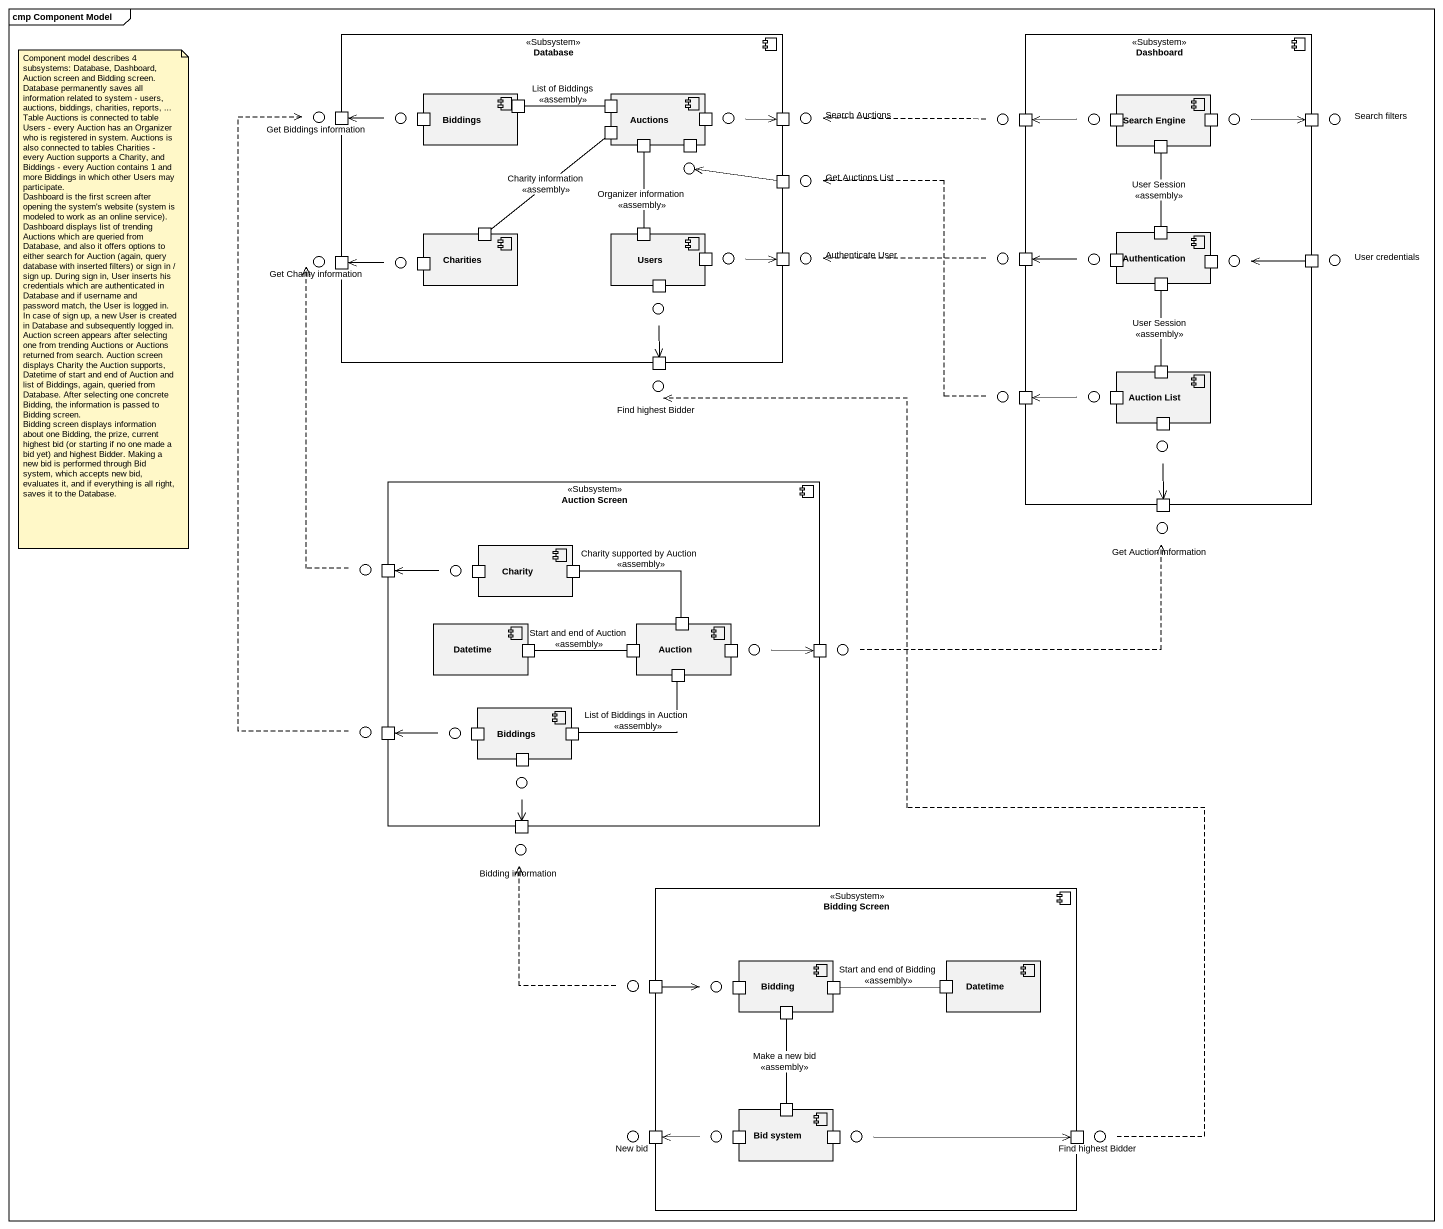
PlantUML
@startuml
mainframe cmp Component Model
component "Database" as Database_ <<Subsystem>> {
  component Biddings {
    port " " as port2
    port " " as port3
  }
  component Auctions {
    port " " as port4
    port " " as port5
    port " " as port6
    port " " as port12
    port " " as port13
  }
  port " " as port1
  port " " as port7
  port " " as port15
  component Charities {
    port " " as port16
    port " " as port20
  }
  component Users {
    port " " as port17
    port " " as port21
    port " " as port22
  }
  port " " as port19
  port " " as port23
  port " " as port29
}
component Dashboard <<Subsystem>> {
  component "Search Engine" as Search_Engine {
    port " " as port9
    port " " as port10
    port " " as port14
  }
  port " " as port8
  port " " as port11
  component Authentication {
    port " " as port18
    port " " as port25
    port " " as port26
    port " " as port27
  }
  port " " as port24
  port " " as port28
  port " " as port31
  component "Auction List" as Auction_List {
    port " " as port30
    port " " as port32
    port " " as port33
  }
  port " " as port34
}
() "Get Biddings information" as Get_Biddings_information
() " " as lollipop1
() " " as lollipop2
() "Search Auctions" as Search_Auctions
() " " as lollipop3
() " " as lollipop4
() " " as lollipop5
() "Search filters" as Search_filters
() " " as lollipop6
() "Get Auctions List" as Get_Auctions_List
() "Get Charity information" as Get_Charity_information
() " " as lollipop7
() " " as lollipop8
() "Authenticate User" as Authenticate_User
() " " as lollipop9
() " " as lollipop10
() " " as lollipop11
() "User credentials" as User_credentials
() " " as lollipop12
() "Find highest Bidder" as Find_highest_Bidder
() " " as lollipop13
() " " as lollipop14
() " " as lollipop15
component "Auction Screen" as Auction_Screen <<Subsystem>> {
  component Charity {
    port " " as port36
    port " " as port37
  }
  port " " as port35
  component Datetime {
    port " " as port39
  }
  component Auction {
    port " " as port38
    port " " as port40
    port " " as port41
    port " " as port42
  }
  port " " as port43
  component "Biddings" as Biddings_2 {
    port " " as port45
    port " " as port46
    port " " as port47
  }
  port " " as port44
  port " " as port48
}
() "Get Auction information" as Get_Auction_information
() " " as lollipop16
() " " as lollipop17
() " " as lollipop18
() " " as lollipop19
() " " as lollipop20
() " " as lollipop21
() " " as lollipop22
() "Bidding information" as Bidding_information
component "Bidding Screen" as Bidding_Screen <<Subsystem>> {
  port " " as port49
  component Bidding {
    port " " as port50
    port " " as port51
    port " " as port53
  }
  component "Datetime" as Datetime_2 {
    port " " as port52
  }
  port " " as port54
  component "Bid system" as Bid_system {
    port " " as port55
    port " " as port56
    port " " as port57
  }
  port " " as port58
}
() " " as lollipop23
() " " as lollipop24
() "New bid" as New_bid
() " " as lollipop25
() " " as lollipop26
() "Find highest Bidder" as Find_highest_Bidder_2
Database_ -left- lollipop1
Database_ -right- lollipop2
Dashboard -up- lollipop4
Dashboard -up- lollipop5
Database_ -right- lollipop6
Database_ -left- lollipop7
Database_ -right- lollipop8
Dashboard -left- lollipop10
Dashboard -right- lollipop11
Database_ -- lollipop12
Dashboard -- lollipop14
Dashboard -- lollipop15
Auction_Screen -left- lollipop17
Auction_Screen -right- lollipop18
Auction_Screen -left- lollipop21
Auction_Screen -- lollipop22
Bidding_Screen -left- lollipop24
Bidding_Screen -left- lollipop25
Bidding_Screen -- lollipop26
lollipop1 -left-> port1
port4 -left- port3 : List of Biddings\n<<assembly>>
port5 -- port16 : Charity information\n<<assembly>>
lollipop2 -right-> port7
lollipop3 .left.> Search_Auctions
lollipop4 -left-> port8
lollipop5 -right-> port11
port12 -- port17 : Organizer information\n<<assembly>>
port14 -- port18 : User Session\n<<assembly>>
port15 -left-> lollipop6
lollipop7 -left-> port19
lollipop8 -right-> port23
lollipop9 .left.> Authenticate_User
lollipop10 -left-> port24
port28 -left-> lollipop11
lollipop12 --> port29
port30 -up- port26 : User Session\n<<assembly>>
lollipop13 .up.> Get_Auctions_List
lollipop14 -left-> port31
lollipop15 --> port34
lollipop16 .up.> Get_Charity_information
lollipop17 -left-> port35
port38 -left- port37 : Charity supported by Auction\n<<assembly>>
port40 -left- port39 : Start and end of Auction\n<<assembly>>
port41 -left- port46 : List of Biddings in Auction\n<<assembly>>
lollipop18 -right-> port43
lollipop19 .right.> Get_Auction_information
lollipop20 .up.> Get_Biddings_information
lollipop21 -left-> port44
lollipop22 --> port48
lollipop23 .up.> Bidding_information
port49 -right-> lollipop24
port51 -right- port52 : Start and end of Bidding\n<<assembly>>
port53 -- port56 : Make a new bid\n<<assembly>>
lollipop25 -left-> port54
lollipop26 -right-> port58
Find_highest_Bidder_2 .up.> Find_highest_Bidder
note as N1
  Component model describes 4 subsystems: Database, Dashboard, Auction screen and Bidding screen.
  Database permanently saves all information related to system - users, auctions, biddings, charities, reports, ... Table Auctions is connected to table Users - every Auction has an Organizer who is registered in system. Auctions is also connected to tables Charities - every Auction supports a Charity, and Biddings - every Auction contains 1 and more Biddings in which other Users may participate.
  Dashboard is the first screen after opening the system's website (system is modeled to work as an online service). Dashboard displays list of trending Auctions which are queried from Database, and also it offers options to either search for Auction (again, query database with inserted filters) or sign in / sign up. During sign in, User inserts his credentials which are authenticated in Database and if username and password match, the User is logged in. In case of sign up, a new User is created in Database and subsequently logged in.
  Auction screen appears after selecting one from trending Auctions or Auctions returned from search. Auction screen displays Charity the Auction supports, Datetime of start and end of Auction and list of Biddings, again, queried from Database. After selecting one concrete Bidding, the information is passed to Bidding screen.
  Bidding screen displays information about one Bidding, the prize, current highest bid (or starting if no one made a bid yet) and highest Bidder. Making a new bid is performed through Bid system, which accepts new bid, evaluates it, and if everything is all right, saves it to the Database.
end note
@enduml
